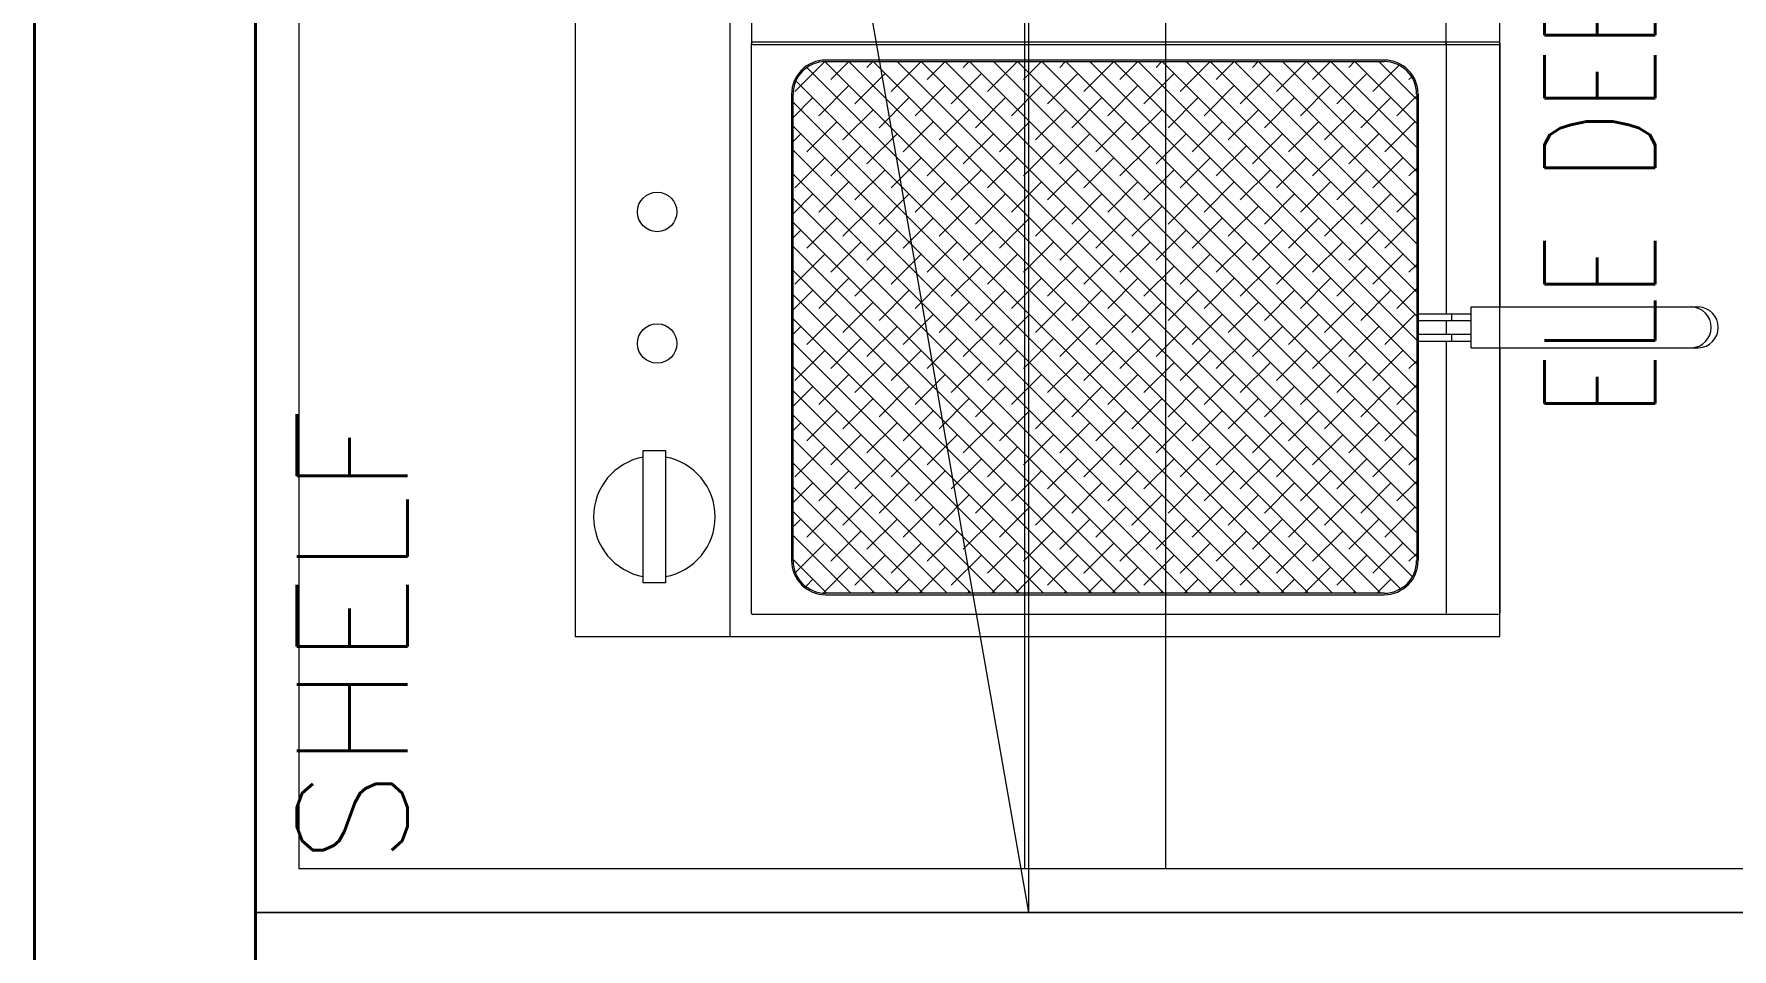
# Model space of a CAD drawing. Header units: millimetres. Extents: x 886808 to 1650903, y -1008069 to 230892.
# Drawn here: x 942468 to 943236, y -356884 to -356470 of the extents above; entities that cross this region are included whole.
import ezdxf

# ---------------------------------------------------------------- set-up
doc = ezdxf.new("R2010")
doc.units = ezdxf.units.MM
doc.layers.get('0').update_dxf_attribs({"lineweight": 0})
for name, color, linetype, lineweight in [('01- NET TUONG- 242', 242, 'Continuous', 40), ('A_Dim', 8, 'Continuous', 5), ('HACTH', 8, 'Continuous', 0), ('hatch', 250, 'Continuous', 0), ('I-FURN', 252, 'Continuous', 5)]:
    doc.layers.add(name, color=color, linetype=linetype, lineweight=lineweight)
doc.styles.add('MtXpl_simplex8_shx', font='simplex8.shx')
doc.styles.add('TIÊU ĐỀ', font='arial.ttf', dxfattribs={"height": 230})
doc.styles.add('{18b73a54-fa43-428c-adcb-c1c7bbdf2c84}', font='Simplex.shx')
doc.dimstyles.new('1-100', dxfattribs={"dimtxt": 230, "dimasz": 150, "dimexe": 150, "dimexo": 300, "dimgap": 90, "dimtad": 1, "dimdec": 0, "dimrnd": 5, "dimzin": 0, "dimtxsty": 'TIÊU ĐỀ', "dimblk": 'ARCHTICK', "dimcen": 100, "dimdle": 120, "dimclrd": 256, "dimclre": 256, "dimclrt": 2, "dimadec": 0, "dimazin": 0, "dimtfac": 1, "dimtdec": 0, "dimtix": 1, "dimtmove": 1, "dimatfit": 3, "dimldrblk": 'OPEN30', "dimfxl": 900, "dimtolj": 1, "dimtzin": 0, "dimlwd": 13, "dimlwe": 13, "dimarcsym": 1})

# ---------------------------------------------------------------- blocks, each defined once
blk = doc.blocks.new('BO TRI BEP')
at = {"layer": '01- NET TUONG- 242', "transparency": 33554636}
blk.add_lwpolyline([(7479.75, 21354.83), (7579.75, 21354.83), (7579.75, 27538.8), (7479.75, 27538.8)], close=True, dxfattribs=at)
blk = doc.blocks.new('A$C26DD556D')
at = {"layer": 'hatch', "transparency": 33554636, "extrusion": (0, 0, -1)}
for p, q in [((9458.78, 15317.55), (9458.78, 13317.78)), ((9478.78, 15297.55), (9478.78, 13337.78)), ((9478.78, 13337.78), (10198.78, 13337.78)), ((9458.78, 13317.78), (10218.78, 13317.78))]:
    blk.add_line(p, q, dxfattribs=at)
at = {"layer": 'hatch', "transparency": 33554636}
for p, q in [((9458.78, 15317.55), (9458.78, 13317.78)), ((9808.78, 13317.78), (9458.78, 15317.55)), ((9808.78, 13317.78), (9808.78, 15317.55)), ((9806.78, 15297.55), (9806.78, 13337.78)), ((9870.78, 13337.78), (9870.78, 15297.55)), ((9603.71, 13980.57), (9603.71, 13442.57)), ((9673.71, 13442.57), (9673.71, 13980.57)), ((10021.71, 13442.57), (10021.71, 13980.57)), ((9683.38, 13968.72), (9683.38, 13710.95)), ((9997.46, 13710.95), (9997.46, 13833.35)), ((10021.71, 13710.95), (10021.71, 13830.27)), ((9683.38, 13453.18), (9683.38, 13710.95)), ((9684, 13711.57), (10021.71, 13711.57)), ((9997.46, 13710.95), (9997.46, 13588.56)), ((10021.71, 13710.95), (10021.71, 13591.64)), ((9684, 13710.34), (10021.71, 13710.34)), ((9969.38, 13703.27), (9716.9, 13703.27)), ((9716.5, 13702.59, 1173.75), (9702.93, 13689.02, 1173.75)), ((9946.08, 13462.2, 1173.75), (9708.39, 13699.89, 1173.75)), ((9956.97, 13462.2, 1173.75), (9716.58, 13702.59, 1173.75)), ((9716.9, 13702.6), (9969.38, 13702.6)), ((9727.39, 13702.6, 1173.75), (9719.26, 13694.46, 1173.75)), ((9967.86, 13462.2, 1173.75), (9727.46, 13702.6, 1173.75)), ((9743.76, 13697.19, 1173.75), (9730.15, 13683.57, 1173.75)), ((9738.28, 13702.6, 1173.75), (9735.59, 13699.91, 1173.75)), ((9976.76, 13464.18, 1173.75), (9738.35, 13702.6, 1173.75)), ((9760.06, 13702.6, 1173.75), (9746.48, 13689.02, 1173.75)), ((9982.19, 13469.65, 1173.75), (9749.24, 13702.6, 1173.75)), ((9984.11, 13478.62, 1173.75), (9760.13, 13702.6, 1173.75)), ((9770.95, 13702.6, 1173.75), (9762.82, 13694.46, 1173.75)), ((9984.11, 13489.51, 1173.75), (9771.02, 13702.6, 1173.75)), ((9787.32, 13697.19, 1173.75), (9773.71, 13683.57, 1173.75)), ((9781.84, 13702.6, 1173.75), (9779.15, 13699.91, 1173.75)), ((9984.11, 13500.4, 1173.75), (9781.91, 13702.6, 1173.75)), ((9803.62, 13702.6, 1173.75), (9790.04, 13689.02, 1173.75)), ((9984.11, 13511.29, 1173.75), (9792.8, 13702.6, 1173.75)), ((9984.11, 13522.18, 1173.75), (9803.69, 13702.6, 1173.75)), ((9814.51, 13702.6, 1173.75), (9806.38, 13694.46, 1173.75)), ((9984.11, 13533.07, 1173.75), (9814.58, 13702.6, 1173.75)), ((9830.88, 13697.19, 1173.75), (9817.27, 13683.57, 1173.75)), ((9825.4, 13702.6, 1173.75), (9822.71, 13699.91, 1173.75)), ((9984.11, 13543.96, 1173.75), (9825.47, 13702.6, 1173.75)), ((9847.18, 13702.6, 1173.75), (9833.6, 13689.02, 1173.75)), ((9984.11, 13554.85, 1173.75), (9836.36, 13702.6, 1173.75)), ((9984.11, 13565.74, 1173.75), (9847.25, 13702.6, 1173.75)), ((9858.07, 13702.6, 1173.75), (9849.93, 13694.46, 1173.75)), ((9984.11, 13576.63, 1173.75), (9858.13, 13702.6, 1173.75)), ((9874.43, 13697.19, 1173.75), (9860.82, 13683.57, 1173.75)), ((9868.96, 13702.6, 1173.75), (9866.27, 13699.91, 1173.75)), ((9984.11, 13587.51, 1173.75), (9869.02, 13702.6, 1173.75)), ((9890.73, 13702.6, 1173.75), (9877.16, 13689.02, 1173.75)), ((9984.11, 13598.4, 1173.75), (9879.91, 13702.6, 1173.75)), ((9984.11, 13609.29, 1173.75), (9890.8, 13702.6, 1173.75)), ((9901.62, 13702.6, 1173.75), (9893.49, 13694.46, 1173.75)), ((9984.11, 13620.18, 1173.75), (9901.69, 13702.6, 1173.75)), ((9917.99, 13697.19, 1173.75), (9904.38, 13683.57, 1173.75)), ((9912.51, 13702.6, 1173.75), (9909.83, 13699.91, 1173.75)), ((9984.11, 13631.07, 1173.75), (9912.58, 13702.6, 1173.75)), ((9934.29, 13702.6, 1173.75), (9920.71, 13689.02, 1173.75)), ((9984.11, 13641.96, 1173.75), (9923.47, 13702.6, 1173.75)), ((9984.11, 13652.85, 1173.75), (9934.36, 13702.6, 1173.75)), ((9945.18, 13702.6, 1173.75), (9937.05, 13694.46, 1173.75)), ((9984.11, 13663.74, 1173.75), (9945.25, 13702.6, 1173.75)), ((9961.55, 13697.19, 1173.75), (9947.94, 13683.57, 1173.75)), ((9956.07, 13702.6, 1173.75), (9953.38, 13699.91, 1173.75)), ((9984.11, 13674.63, 1173.75), (9956.14, 13702.6, 1173.75)), ((9976.18, 13700.93, 1173.75), (9964.27, 13689.02, 1173.75)), ((9984.11, 13685.52, 1173.75), (9967.03, 13702.6, 1173.75)), ((9981.85, 13695.71, 1173.75), (9980.61, 13694.46, 1173.75)), ((9701.5, 13687.87), (9701.5, 13476.92)), ((9702.18, 13476.92), (9702.18, 13687.87)), ((9935.19, 13462.2, 1173.75), (9703.47, 13693.92, 1173.75)), ((9727.43, 13691.74, 1173.75), (9713.82, 13678.13, 1173.75)), ((9770.98, 13691.74, 1173.75), (9757.37, 13678.13, 1173.75)), ((9814.54, 13691.74, 1173.75), (9800.93, 13678.13, 1173.75)), ((9858.1, 13691.74, 1173.75), (9844.49, 13678.13, 1173.75)), ((9901.66, 13691.74, 1173.75), (9888.05, 13678.13, 1173.75)), ((9945.22, 13691.74, 1173.75), (9931.6, 13678.13, 1173.75)), ((9984.11, 13687.87), (9984.11, 13476.92)), ((9984.78, 13687.87), (9984.78, 13476.92)), ((9711.09, 13686.3, 1173.75), (9702.18, 13677.38, 1173.75)), ((9924.3, 13462.2, 1173.75), (9702.18, 13684.32, 1173.75)), ((9738.32, 13680.85, 1173.75), (9724.7, 13667.24, 1173.75)), ((9754.65, 13686.3, 1173.75), (9741.04, 13672.68, 1173.75)), ((9781.87, 13680.85, 1173.75), (9768.26, 13667.24, 1173.75)), ((9798.21, 13686.3, 1173.75), (9784.6, 13672.68, 1173.75)), ((9825.43, 13680.85, 1173.75), (9811.82, 13667.24, 1173.75)), ((9841.77, 13686.3, 1173.75), (9828.15, 13672.68, 1173.75)), ((9868.99, 13680.85, 1173.75), (9855.38, 13667.24, 1173.75)), ((9885.32, 13686.3, 1173.75), (9871.71, 13672.68, 1173.75)), ((9912.55, 13680.85, 1173.75), (9898.94, 13667.24, 1173.75)), ((9928.88, 13686.3, 1173.75), (9915.27, 13672.68, 1173.75)), ((9956.11, 13680.85, 1173.75), (9942.49, 13667.24, 1173.75)), ((9972.44, 13686.3, 1173.75), (9958.83, 13672.68, 1173.75)), ((9984.11, 13687.07, 1173.75), (9975.16, 13678.13, 1173.75)), ((9913.41, 13462.2, 1173.75), (9702.18, 13673.43, 1173.75)), ((9721.98, 13675.41, 1173.75), (9708.37, 13661.79, 1173.75)), ((9765.54, 13675.41, 1173.75), (9751.93, 13661.79, 1173.75)), ((9809.1, 13675.41, 1173.75), (9795.49, 13661.79, 1173.75)), ((9852.66, 13675.41, 1173.75), (9839.04, 13661.79, 1173.75)), ((9896.21, 13675.41, 1173.75), (9882.6, 13661.79, 1173.75)), ((9939.77, 13675.41, 1173.75), (9926.16, 13661.79, 1173.75)), ((9983.33, 13675.41, 1173.75), (9969.72, 13661.79, 1173.75)), ((9705.65, 13669.96, 1173.75), (9702.18, 13666.49, 1173.75)), ((9749.21, 13669.96, 1173.75), (9735.59, 13656.35, 1173.75)), ((9792.76, 13669.96, 1173.75), (9779.15, 13656.35, 1173.75)), ((9836.32, 13669.96, 1173.75), (9822.71, 13656.35, 1173.75)), ((9879.88, 13669.96, 1173.75), (9866.27, 13656.35, 1173.75)), ((9923.44, 13669.96, 1173.75), (9909.83, 13656.35, 1173.75)), ((9966.99, 13669.96, 1173.75), (9953.38, 13656.35, 1173.75)), ((9902.52, 13462.2, 1173.75), (9702.18, 13662.54, 1173.75)), ((9716.54, 13659.07, 1173.75), (9702.93, 13645.46, 1173.75)), ((9732.87, 13664.52, 1173.75), (9719.26, 13650.91, 1173.75)), ((9760.1, 13659.07, 1173.75), (9746.48, 13645.46, 1173.75)), ((9776.43, 13664.52, 1173.75), (9762.82, 13650.91, 1173.75)), ((9803.65, 13659.07, 1173.75), (9790.04, 13645.46, 1173.75)), ((9819.99, 13664.52, 1173.75), (9806.38, 13650.91, 1173.75)), ((9847.21, 13659.07, 1173.75), (9833.6, 13645.46, 1173.75)), ((9863.55, 13664.52, 1173.75), (9849.93, 13650.91, 1173.75)), ((9890.77, 13659.07, 1173.75), (9877.16, 13645.46, 1173.75)), ((9907.1, 13664.52, 1173.75), (9893.49, 13650.91, 1173.75)), ((9934.33, 13659.07, 1173.75), (9920.71, 13645.46, 1173.75)), ((9950.66, 13664.52, 1173.75), (9937.05, 13650.91, 1173.75)), ((9977.88, 13659.07, 1173.75), (9964.27, 13645.46, 1173.75)), ((9891.63, 13462.2, 1173.75), (9702.18, 13651.65, 1173.75)), ((9743.76, 13653.63, 1173.75), (9730.15, 13640.02, 1173.75)), ((9787.32, 13653.63, 1173.75), (9773.71, 13640.02, 1173.75)), ((9830.88, 13653.63, 1173.75), (9817.27, 13640.02, 1173.75)), ((9874.43, 13653.63, 1173.75), (9860.82, 13640.02, 1173.75)), ((9917.99, 13653.63, 1173.75), (9904.38, 13640.02, 1173.75)), ((9961.55, 13653.63, 1173.75), (9947.94, 13640.02, 1173.75)), ((9984.11, 13654.4, 1173.75), (9980.61, 13650.91, 1173.75)), ((9711.09, 13642.74, 1173.75), (9702.18, 13633.83, 1173.75)), ((9727.43, 13648.18, 1173.75), (9713.82, 13634.57, 1173.75)), ((9754.65, 13642.74, 1173.75), (9741.04, 13629.13, 1173.75)), ((9770.98, 13648.18, 1173.75), (9757.37, 13634.57, 1173.75)), ((9798.21, 13642.74, 1173.75), (9784.6, 13629.13, 1173.75)), ((9814.54, 13648.18, 1173.75), (9800.93, 13634.57, 1173.75)), ((9841.77, 13642.74, 1173.75), (9828.15, 13629.13, 1173.75)), ((9858.1, 13648.18, 1173.75), (9844.49, 13634.57, 1173.75)), ((9885.32, 13642.74, 1173.75), (9871.71, 13629.13, 1173.75)), ((9901.66, 13648.18, 1173.75), (9888.05, 13634.57, 1173.75)), ((9928.88, 13642.74, 1173.75), (9915.27, 13629.13, 1173.75)), ((9945.22, 13648.18, 1173.75), (9931.6, 13634.57, 1173.75)), ((9972.44, 13642.74, 1173.75), (9958.83, 13629.13, 1173.75)), ((9984.11, 13643.51, 1173.75), (9975.16, 13634.57, 1173.75)), ((9880.74, 13462.2, 1173.75), (9702.18, 13640.76, 1173.75)), ((9738.32, 13637.29, 1173.75), (9724.7, 13623.68, 1173.75)), ((9781.87, 13637.29, 1173.75), (9768.26, 13623.68, 1173.75)), ((9825.43, 13637.29, 1173.75), (9811.82, 13623.68, 1173.75)), ((9868.99, 13637.29, 1173.75), (9855.38, 13623.68, 1173.75)), ((9912.55, 13637.29, 1173.75), (9898.94, 13623.68, 1173.75)), ((9956.11, 13637.29, 1173.75), (9942.49, 13623.68, 1173.75)), ((9869.85, 13462.2, 1173.75), (9702.18, 13629.87, 1173.75)), ((9721.98, 13631.85, 1173.75), (9708.37, 13618.24, 1173.75)), ((9765.54, 13631.85, 1173.75), (9751.93, 13618.24, 1173.75)), ((9809.1, 13631.85, 1173.75), (9795.49, 13618.24, 1173.75)), ((9852.66, 13631.85, 1173.75), (9839.04, 13618.24, 1173.75)), ((9896.21, 13631.85, 1173.75), (9882.6, 13618.24, 1173.75)), ((9939.77, 13631.85, 1173.75), (9926.16, 13618.24, 1173.75)), ((9983.33, 13631.85, 1173.75), (9969.72, 13618.24, 1173.75)), ((9705.65, 13626.4, 1173.75), (9702.18, 13622.94, 1173.75)), ((9858.96, 13462.2, 1173.75), (9702.18, 13618.98, 1173.75)), ((9732.87, 13620.96, 1173.75), (9719.26, 13607.35, 1173.75)), ((9749.21, 13626.4, 1173.75), (9735.59, 13612.79, 1173.75)), ((9776.43, 13620.96, 1173.75), (9762.82, 13607.35, 1173.75)), ((9792.76, 13626.4, 1173.75), (9779.15, 13612.79, 1173.75)), ((9819.99, 13620.96, 1173.75), (9806.38, 13607.35, 1173.75)), ((9836.32, 13626.4, 1173.75), (9822.71, 13612.79, 1173.75)), ((9863.55, 13620.96, 1173.75), (9849.93, 13607.35, 1173.75)), ((9879.88, 13626.4, 1173.75), (9866.27, 13612.79, 1173.75)), ((9907.1, 13620.96, 1173.75), (9893.49, 13607.35, 1173.75)), ((9923.44, 13626.4, 1173.75), (9909.83, 13612.79, 1173.75)), ((9950.66, 13620.96, 1173.75), (9937.05, 13607.35, 1173.75)), ((9966.99, 13626.4, 1173.75), (9953.38, 13612.79, 1173.75)), ((9716.54, 13615.51, 1173.75), (9702.93, 13601.9, 1173.75)), ((9760.1, 13615.51, 1173.75), (9746.48, 13601.9, 1173.75)), ((9803.65, 13615.51, 1173.75), (9790.04, 13601.9, 1173.75)), ((9847.21, 13615.51, 1173.75), (9833.6, 13601.9, 1173.75)), ((9890.77, 13615.51, 1173.75), (9877.16, 13601.9, 1173.75)), ((9934.33, 13615.51, 1173.75), (9920.71, 13601.9, 1173.75)), ((9977.88, 13615.51, 1173.75), (9964.27, 13601.9, 1173.75)), ((9848.07, 13462.2, 1173.75), (9702.18, 13608.09, 1173.75)), ((9727.43, 13604.63, 1173.75), (9713.82, 13591.01, 1173.75)), ((9743.76, 13610.07, 1173.75), (9730.15, 13596.46, 1173.75)), ((9770.98, 13604.63, 1173.75), (9757.37, 13591.01, 1173.75)), ((9787.32, 13610.07, 1173.75), (9773.71, 13596.46, 1173.75)), ((9814.54, 13604.63, 1173.75), (9800.93, 13591.01, 1173.75)), ((9830.88, 13610.07, 1173.75), (9817.27, 13596.46, 1173.75)), ((9858.1, 13604.63, 1173.75), (9844.49, 13591.01, 1173.75)), ((9874.43, 13610.07, 1173.75), (9860.82, 13596.46, 1173.75)), ((9901.66, 13604.63, 1173.75), (9888.05, 13591.01, 1173.75)), ((9917.99, 13610.07, 1173.75), (9904.38, 13596.46, 1173.75)), ((9945.22, 13604.63, 1173.75), (9931.6, 13591.01, 1173.75)), ((9961.55, 13610.07, 1173.75), (9947.94, 13596.46, 1173.75)), ((9984.11, 13610.85, 1173.75), (9980.61, 13607.35, 1173.75)), ((9711.09, 13599.18, 1173.75), (9702.18, 13590.27, 1173.75)), ((9837.18, 13462.2, 1173.75), (9702.18, 13597.2, 1173.75)), ((9754.65, 13599.18, 1173.75), (9741.04, 13585.57, 1173.75)), ((9798.21, 13599.18, 1173.75), (9784.6, 13585.57, 1173.75)), ((9841.77, 13599.18, 1173.75), (9828.15, 13585.57, 1173.75)), ((9885.32, 13599.18, 1173.75), (9871.71, 13585.57, 1173.75)), ((9928.88, 13599.18, 1173.75), (9915.27, 13585.57, 1173.75)), ((9972.44, 13599.18, 1173.75), (9958.83, 13585.57, 1173.75)), ((9984.11, 13599.96, 1173.75), (9975.16, 13591.01, 1173.75)), ((9721.98, 13588.29, 1173.75), (9708.37, 13574.68, 1173.75)), ((9738.32, 13593.74, 1173.75), (9724.7, 13580.12, 1173.75)), ((9765.54, 13588.29, 1173.75), (9751.93, 13574.68, 1173.75)), ((9781.87, 13593.74, 1173.75), (9768.26, 13580.12, 1173.75)), ((9809.1, 13588.29, 1173.75), (9795.49, 13574.68, 1173.75)), ((9825.43, 13593.74, 1173.75), (9811.82, 13580.12, 1173.75)), ((9852.66, 13588.29, 1173.75), (9839.04, 13574.68, 1173.75)), ((9868.99, 13593.74, 1173.75), (9855.38, 13580.12, 1173.75)), ((9896.21, 13588.29, 1173.75), (9882.6, 13574.68, 1173.75)), ((9912.55, 13593.74, 1173.75), (9898.94, 13580.12, 1173.75)), ((9939.77, 13588.29, 1173.75), (9926.16, 13574.68, 1173.75)), ((9956.11, 13593.74, 1173.75), (9942.49, 13580.12, 1173.75)), ((9983.33, 13588.29, 1173.75), (9969.72, 13574.68, 1173.75)), ((9984.78, 13588.56), (10008.7, 13588.56)), ((9999.83, 13588.56), (9999.83, 13585.48)), ((10008.7, 13591.64), (10111.49, 13591.64)), ((10008.7, 13573.16), (10008.7, 13591.64)), ((9826.3, 13462.2, 1173.75), (9702.18, 13586.31, 1173.75)), ((9705.65, 13582.85, 1173.75), (9702.18, 13579.38, 1173.75)), ((9749.21, 13582.85, 1173.75), (9735.59, 13569.23, 1173.75)), ((9792.76, 13582.85, 1173.75), (9779.15, 13569.23, 1173.75)), ((9836.32, 13582.85, 1173.75), (9822.71, 13569.23, 1173.75)), ((9879.88, 13582.85, 1173.75), (9866.27, 13569.23, 1173.75)), ((9923.44, 13582.85, 1173.75), (9909.83, 13569.23, 1173.75)), ((9966.99, 13582.85, 1173.75), (9953.38, 13569.23, 1173.75)), ((9984.78, 13585.48), (10008.7, 13585.48)), ((9997.46, 13585.48), (9997.46, 13579.32)), ((9815.41, 13462.2, 1173.75), (9702.18, 13575.42, 1173.75)), ((9732.87, 13577.4, 1173.75), (9719.26, 13563.79, 1173.75)), ((9776.43, 13577.4, 1173.75), (9762.82, 13563.79, 1173.75)), ((9819.99, 13577.4, 1173.75), (9806.38, 13563.79, 1173.75)), ((9863.55, 13577.4, 1173.75), (9849.93, 13563.79, 1173.75)), ((9907.1, 13577.4, 1173.75), (9893.49, 13563.79, 1173.75)), ((9950.66, 13577.4, 1173.75), (9937.05, 13563.79, 1173.75)), ((9984.78, 13579.32), (10008.7, 13579.32)), ((9984.78, 13576.24), (10008.7, 13576.24)), ((9997.46, 13576.24), (9997.46, 13453.18)), ((9999.83, 13579.32), (9999.83, 13576.24)), ((10008.7, 13573.16), (10111.49, 13573.16)), ((10021.71, 13573.16), (10021.71, 13453.18)), ((9716.54, 13571.96, 1173.75), (9702.93, 13558.35, 1173.75)), ((9743.76, 13566.51, 1173.75), (9730.15, 13552.9, 1173.75)), ((9760.1, 13571.96, 1173.75), (9746.48, 13558.35, 1173.75)), ((9787.32, 13566.51, 1173.75), (9773.71, 13552.9, 1173.75)), ((9803.65, 13571.96, 1173.75), (9790.04, 13558.35, 1173.75)), ((9830.88, 13566.51, 1173.75), (9817.27, 13552.9, 1173.75)), ((9847.21, 13571.96, 1173.75), (9833.6, 13558.35, 1173.75)), ((9874.43, 13566.51, 1173.75), (9860.82, 13552.9, 1173.75)), ((9890.77, 13571.96, 1173.75), (9877.16, 13558.35, 1173.75)), ((9917.99, 13566.51, 1173.75), (9904.38, 13552.9, 1173.75)), ((9934.33, 13571.96, 1173.75), (9920.71, 13558.35, 1173.75)), ((9961.55, 13566.51, 1173.75), (9947.94, 13552.9, 1173.75)), ((9977.88, 13571.96, 1173.75), (9964.27, 13558.35, 1173.75)), ((9984.11, 13567.29, 1173.75), (9980.61, 13563.79, 1173.75)), ((9804.52, 13462.2, 1173.75), (9702.18, 13564.53, 1173.75)), ((9727.43, 13561.07, 1173.75), (9713.82, 13547.46, 1173.75)), ((9770.98, 13561.07, 1173.75), (9757.37, 13547.46, 1173.75)), ((9814.54, 13561.07, 1173.75), (9800.93, 13547.46, 1173.75)), ((9858.1, 13561.07, 1173.75), (9844.49, 13547.46, 1173.75)), ((9901.66, 13561.07, 1173.75), (9888.05, 13547.46, 1173.75)), ((9945.22, 13561.07, 1173.75), (9931.6, 13547.46, 1173.75)), ((9711.09, 13555.62, 1173.75), (9702.18, 13546.71, 1173.75)), ((9793.63, 13462.2, 1173.75), (9702.18, 13553.65, 1173.75)), ((9738.32, 13550.18, 1173.75), (9724.7, 13536.57, 1173.75)), ((9754.65, 13555.62, 1173.75), (9741.04, 13542.01, 1173.75)), ((9781.87, 13550.18, 1173.75), (9768.26, 13536.57, 1173.75)), ((9798.21, 13555.62, 1173.75), (9784.6, 13542.01, 1173.75)), ((9825.43, 13550.18, 1173.75), (9811.82, 13536.57, 1173.75)), ((9841.77, 13555.62, 1173.75), (9828.15, 13542.01, 1173.75)), ((9868.99, 13550.18, 1173.75), (9855.38, 13536.57, 1173.75)), ((9885.32, 13555.62, 1173.75), (9871.71, 13542.01, 1173.75)), ((9912.55, 13550.18, 1173.75), (9898.94, 13536.57, 1173.75)), ((9928.88, 13555.62, 1173.75), (9915.27, 13542.01, 1173.75)), ((9956.11, 13550.18, 1173.75), (9942.49, 13536.57, 1173.75)), ((9972.44, 13555.62, 1173.75), (9958.83, 13542.01, 1173.75)), ((9984.11, 13556.4, 1173.75), (9975.16, 13547.46, 1173.75)), ((9782.74, 13462.2, 1173.75), (9702.18, 13542.76, 1173.75)), ((9721.98, 13544.73, 1173.75), (9708.37, 13531.12, 1173.75)), ((9765.54, 13544.73, 1173.75), (9751.93, 13531.12, 1173.75)), ((9809.1, 13544.73, 1173.75), (9795.49, 13531.12, 1173.75)), ((9852.66, 13544.73, 1173.75), (9839.04, 13531.12, 1173.75)), ((9896.21, 13544.73, 1173.75), (9882.6, 13531.12, 1173.75)), ((9939.77, 13544.73, 1173.75), (9926.16, 13531.12, 1173.75)), ((9983.33, 13544.73, 1173.75), (9969.72, 13531.12, 1173.75)), ((9705.65, 13539.29, 1173.75), (9702.18, 13535.82, 1173.75)), ((9749.21, 13539.29, 1173.75), (9735.59, 13525.68, 1173.75)), ((9792.76, 13539.29, 1173.75), (9779.15, 13525.68, 1173.75)), ((9836.32, 13539.29, 1173.75), (9822.71, 13525.68, 1173.75)), ((9879.88, 13539.29, 1173.75), (9866.27, 13525.68, 1173.75)), ((9923.44, 13539.29, 1173.75), (9909.83, 13525.68, 1173.75)), ((9966.99, 13539.29, 1173.75), (9953.38, 13525.68, 1173.75)), ((9634.48, 13466.88), (9634.48, 13526.69)), ((9634.48, 13526.69), (9644.48, 13526.69)), ((9644.48, 13526.69), (9644.48, 13466.88)), ((9771.85, 13462.2, 1173.75), (9702.18, 13531.87, 1173.75)), ((9716.54, 13528.4, 1173.75), (9702.93, 13514.79, 1173.75)), ((9732.87, 13533.84, 1173.75), (9719.26, 13520.23, 1173.75)), ((9760.1, 13528.4, 1173.75), (9746.48, 13514.79, 1173.75)), ((9776.43, 13533.84, 1173.75), (9762.82, 13520.23, 1173.75)), ((9803.65, 13528.4, 1173.75), (9790.04, 13514.79, 1173.75)), ((9819.99, 13533.84, 1173.75), (9806.38, 13520.23, 1173.75)), ((9847.21, 13528.4, 1173.75), (9833.6, 13514.79, 1173.75)), ((9863.55, 13533.84, 1173.75), (9849.93, 13520.23, 1173.75)), ((9890.77, 13528.4, 1173.75), (9877.16, 13514.79, 1173.75)), ((9907.1, 13533.84, 1173.75), (9893.49, 13520.23, 1173.75)), ((9934.33, 13528.4, 1173.75), (9920.71, 13514.79, 1173.75)), ((9950.66, 13533.84, 1173.75), (9937.05, 13520.23, 1173.75)), ((9977.88, 13528.4, 1173.75), (9964.27, 13514.79, 1173.75)), ((9760.96, 13462.2, 1173.75), (9702.18, 13520.98, 1173.75)), ((9743.76, 13522.95, 1173.75), (9730.15, 13509.34, 1173.75)), ((9787.32, 13522.95, 1173.75), (9773.71, 13509.34, 1173.75)), ((9830.88, 13522.95, 1173.75), (9817.27, 13509.34, 1173.75)), ((9874.43, 13522.95, 1173.75), (9860.82, 13509.34, 1173.75)), ((9917.99, 13522.95, 1173.75), (9904.38, 13509.34, 1173.75)), ((9961.55, 13522.95, 1173.75), (9947.94, 13509.34, 1173.75)), ((9984.11, 13523.73, 1173.75), (9980.61, 13520.23, 1173.75)), ((9711.09, 13512.06, 1173.75), (9702.18, 13503.15, 1173.75)), ((9727.43, 13517.51, 1173.75), (9713.82, 13503.9, 1173.75)), ((9754.65, 13512.06, 1173.75), (9741.04, 13498.45, 1173.75)), ((9770.98, 13517.51, 1173.75), (9757.37, 13503.9, 1173.75)), ((9798.21, 13512.06, 1173.75), (9784.6, 13498.45, 1173.75)), ((9814.54, 13517.51, 1173.75), (9800.93, 13503.9, 1173.75)), ((9841.77, 13512.06, 1173.75), (9828.15, 13498.45, 1173.75)), ((9858.1, 13517.51, 1173.75), (9844.49, 13503.9, 1173.75)), ((9885.32, 13512.06, 1173.75), (9871.71, 13498.45, 1173.75)), ((9901.66, 13517.51, 1173.75), (9888.05, 13503.9, 1173.75)), ((9928.88, 13512.06, 1173.75), (9915.27, 13498.45, 1173.75)), ((9945.22, 13517.51, 1173.75), (9931.6, 13503.9, 1173.75)), ((9972.44, 13512.06, 1173.75), (9958.83, 13498.45, 1173.75)), ((9984.11, 13512.84, 1173.75), (9975.16, 13503.9, 1173.75)), ((9750.07, 13462.2, 1173.75), (9702.18, 13510.09, 1173.75)), ((9738.32, 13506.62, 1173.75), (9724.7, 13493.01, 1173.75)), ((9781.87, 13506.62, 1173.75), (9768.26, 13493.01, 1173.75)), ((9825.43, 13506.62, 1173.75), (9811.82, 13493.01, 1173.75)), ((9868.99, 13506.62, 1173.75), (9855.38, 13493.01, 1173.75)), ((9912.55, 13506.62, 1173.75), (9898.94, 13493.01, 1173.75)), ((9956.11, 13506.62, 1173.75), (9942.49, 13493.01, 1173.75)), ((9739.18, 13462.2, 1173.75), (9702.18, 13499.2, 1173.75)), ((9721.98, 13501.18, 1173.75), (9708.37, 13487.56, 1173.75)), ((9765.54, 13501.18, 1173.75), (9751.93, 13487.56, 1173.75)), ((9809.1, 13501.18, 1173.75), (9795.49, 13487.56, 1173.75)), ((9852.66, 13501.18, 1173.75), (9839.04, 13487.56, 1173.75)), ((9896.21, 13501.18, 1173.75), (9882.6, 13487.56, 1173.75)), ((9939.77, 13501.18, 1173.75), (9926.16, 13487.56, 1173.75)), ((9983.33, 13501.18, 1173.75), (9969.72, 13487.56, 1173.75)), ((9705.65, 13495.73, 1173.75), (9702.18, 13492.26, 1173.75)), ((9728.29, 13462.2, 1173.75), (9702.18, 13488.31, 1173.75)), ((9732.87, 13490.29, 1173.75), (9719.26, 13476.67, 1173.75)), ((9749.21, 13495.73, 1173.75), (9735.59, 13482.12, 1173.75)), ((9776.43, 13490.29, 1173.75), (9762.82, 13476.67, 1173.75)), ((9792.76, 13495.73, 1173.75), (9779.15, 13482.12, 1173.75)), ((9819.99, 13490.29, 1173.75), (9806.38, 13476.67, 1173.75)), ((9836.32, 13495.73, 1173.75), (9822.71, 13482.12, 1173.75)), ((9863.55, 13490.29, 1173.75), (9849.93, 13476.67, 1173.75)), ((9879.88, 13495.73, 1173.75), (9866.27, 13482.12, 1173.75)), ((9907.1, 13490.29, 1173.75), (9893.49, 13476.67, 1173.75)), ((9923.44, 13495.73, 1173.75), (9909.83, 13482.12, 1173.75)), ((9950.66, 13490.29, 1173.75), (9937.05, 13476.67, 1173.75)), ((9966.99, 13495.73, 1173.75), (9953.38, 13482.12, 1173.75)), ((9716.54, 13484.84, 1173.75), (9703.21, 13471.51, 1173.75)), ((9760.1, 13484.84, 1173.75), (9746.48, 13471.23, 1173.75)), ((9803.65, 13484.84, 1173.75), (9790.04, 13471.23, 1173.75)), ((9847.21, 13484.84, 1173.75), (9833.6, 13471.23, 1173.75)), ((9890.77, 13484.84, 1173.75), (9877.16, 13471.23, 1173.75)), ((9934.33, 13484.84, 1173.75), (9920.71, 13471.23, 1173.75)), ((9977.88, 13484.84, 1173.75), (9964.27, 13471.23, 1173.75)), ((9717.4, 13462.2, 1173.75), (9702.18, 13477.42, 1173.75)), ((9727.43, 13473.95, 1173.75), (9715.72, 13462.25, 1173.75)), ((9743.76, 13479.4, 1173.75), (9730.15, 13465.78, 1173.75)), ((9770.98, 13473.95, 1173.75), (9759.23, 13462.2, 1173.75)), ((9787.32, 13479.4, 1173.75), (9773.71, 13465.78, 1173.75)), ((9814.54, 13473.95, 1173.75), (9802.79, 13462.2, 1173.75)), ((9830.88, 13479.4, 1173.75), (9817.27, 13465.78, 1173.75)), ((9858.1, 13473.95, 1173.75), (9846.35, 13462.2, 1173.75)), ((9874.43, 13479.4, 1173.75), (9860.82, 13465.78, 1173.75)), ((9901.66, 13473.95, 1173.75), (9889.91, 13462.2, 1173.75)), ((9917.99, 13479.4, 1173.75), (9904.38, 13465.78, 1173.75)), ((9945.22, 13473.95, 1173.75), (9933.46, 13462.2, 1173.75)), ((9961.55, 13479.4, 1173.75), (9947.94, 13465.78, 1173.75)), ((9984.11, 13480.17, 1173.75), (9980.61, 13476.67, 1173.75)), ((9644.48, 13466.88), (9634.48, 13466.88)), ((9711.09, 13468.51, 1173.75), (9707.88, 13465.29, 1173.75)), ((9754.65, 13468.51, 1173.75), (9748.34, 13462.2, 1173.75)), ((9798.21, 13468.51, 1173.75), (9791.9, 13462.2, 1173.75)), ((9841.77, 13468.51, 1173.75), (9835.46, 13462.2, 1173.75)), ((9885.32, 13468.51, 1173.75), (9879.02, 13462.2, 1173.75)), ((9928.88, 13468.51, 1173.75), (9922.57, 13462.2, 1173.75)), ((9972.44, 13468.51, 1173.75), (9966.13, 13462.2, 1173.75)), ((9969.38, 13462.2), (9716.9, 13462.2)), ((9716.9, 13461.52), (9969.38, 13461.52)), ((9738.32, 13463.06, 1173.75), (9737.45, 13462.2, 1173.75)), ((9781.87, 13463.06, 1173.75), (9781.01, 13462.2, 1173.75)), ((9825.43, 13463.06, 1173.75), (9824.57, 13462.2, 1173.75)), ((9868.99, 13463.06, 1173.75), (9868.13, 13462.2, 1173.75)), ((9912.55, 13463.06, 1173.75), (9911.68, 13462.2, 1173.75)), ((9956.11, 13463.06, 1173.75), (9955.24, 13462.2, 1173.75)), ((10021.1, 13452.57), (9684, 13452.57)), ((9603.71, 13442.57), (10021.71, 13442.57)), ((9806.78, 13337.78), (9870.78, 13337.78)), ((10253.78, 13317.78), (9458.78, 13317.78)), ((9458.78, 12077.78), (9458.78, 13317.78)), ((9458.78, 13317.78), (9808.78, 13317.78))]:
    blk.add_line(p, q, dxfattribs=at)
for centre in [(9640.73, 13634.6), (9640.73, 13575.16)]:
    blk.add_circle(centre, 8.91, dxfattribs=at)
for centre, radius, start, end in [((9684, 13710.95), 0.616, 90, 180), ((9684, 13710.95), 0.616, 180, 270), ((9996.85, 13710.95), 0.616, 0, 90), ((9996.85, 13710.95), 0.616, 270, 0), ((9716.9, 13687.87), 15.4, 90, 180), ((9969.38, 13687.87), 15.4, 0, 90), ((9716.9, 13687.87), 14.72, 90, 180), ((9969.38, 13687.87), 14.72, 0, 90), ((10108.05, 13582.4), 9.24, 271.59839, 88.40161), ((10111.23, 13582.4), 9.24, 271.59839, 88.40161), ((9639.48, 13496.75), 27.49, 100.47953, 259.52047), ((9639.48, 13496.75), 27.49, 280.47953, 79.52047), ((9716.9, 13476.92), 15.4, 180, 270), ((9716.9, 13476.92), 14.72, 180, 270), ((9969.38, 13476.92), 15.4, 270, 0), ((9969.38, 13476.92), 14.72, 270, 0), ((9684, 13453.18), 0.616, 180, 270)]:
    blk.add_arc(centre, radius, start, end, dxfattribs=at)
at = {"layer": 'hatch', "transparency": 33554636, "style": 'MtXpl_simplex8_shx', "width": 0.7}
blk.add_text('ELE DEEP FRYER', height=50, rotation=90, dxfattribs=at).set_placement((10091.89, 13542.02, 0))
at = {"layer": 'hatch', "transparency": 33554636, "style": '{18b73a54-fa43-428c-adcb-c1c7bbdf2c84}'}
blk.add_text('SHELF', height=50, rotation=90, dxfattribs=at).set_placement((9527.89, 13339.56))
blk = doc.blocks.new('_ArchTick')
at = {"color": 0, "linetype": 'ByBlock', "const_width": 0.15}
blk.add_lwpolyline([(-0.5, -0.5), (0.5, 0.5)], dxfattribs=at)
blk = doc.blocks.new('*D1141')
at = {"layer": 'A_Dim', "lineweight": 13, "transparency": 16777216}
for p, q in [((940715, -358354.37), (940715, -351840.4)), ((942358, -351960.4), (940565, -351960.4)), ((942358, -358234.37), (940565, -358234.37))]:
    blk.add_line(p, q, dxfattribs=at)
at = {"layer": 'Defpoints', "color": 0, "transparency": 16777216}
for p in [(940715, -351960.4), (942658, -351960.4), (942658, -358234.37)]:
    blk.add_point(p, dxfattribs=at)
at = {"layer": 'A_Dim', "lineweight": 13, "transparency": 16777216, "xscale": 150, "yscale": 150, "zscale": 150}
for p, rotation in [((940715, -351960.4), 90), ((940715, -358234.37), 270)]:
    blk.add_blockref('_ArchTick', p, dxfattribs=dict(at, rotation=rotation))
at = {"layer": 'A_Dim', "color": 2, "transparency": 16777216, "insert": (940507.57, -355097.38), "char_height": 230, "attachment_point": 5, "rotation": 90, "style": 'TIÊU ĐỀ'}
blk.add_mtext('\\A1;6275', dxfattribs=at)
blk = doc.blocks.new('_Open30')
at = {"color": 0, "linetype": 'ByBlock', "lineweight": -2}
for p, q in [((-1, 0.2679), (0, 0)), ((0, 0), (-1, -0.2679)), ((0, 0), (-1, 0))]:
    blk.add_line(p, q, dxfattribs=at)

msp = doc.modelspace()

# ---------------------------------------------------------------- block references
at = {"layer": 'HACTH', "color": 252, "lineweight": -2, "true_color": 0x939598, "transparency": 33554636}
msp.add_blockref('BO TRI BEP', (934988.59, -379499.19), dxfattribs=at)
at = {"layer": 'I-FURN', "transparency": 33554636}
msp.add_blockref('A$C26DD556D', (933109.12, -370185.5), dxfattribs=at)

# ---------------------------------------------------------------- dimensions: what is measured, and where the dimension line sits
at = {"layer": 'A_Dim'}
dim = msp.add_linear_dim(base=(940715, -351960.4), p1=(942658, -358234.37), p2=(942658, -351960.4), angle=90, dimstyle='1-100', dxfattribs=at)
dim.commit()
dim.dimension.update_dxf_attribs({"geometry": '*D1141', "text_midpoint": (940507.57, -355097.38)})

doc.saveas('drawing.dxf')
